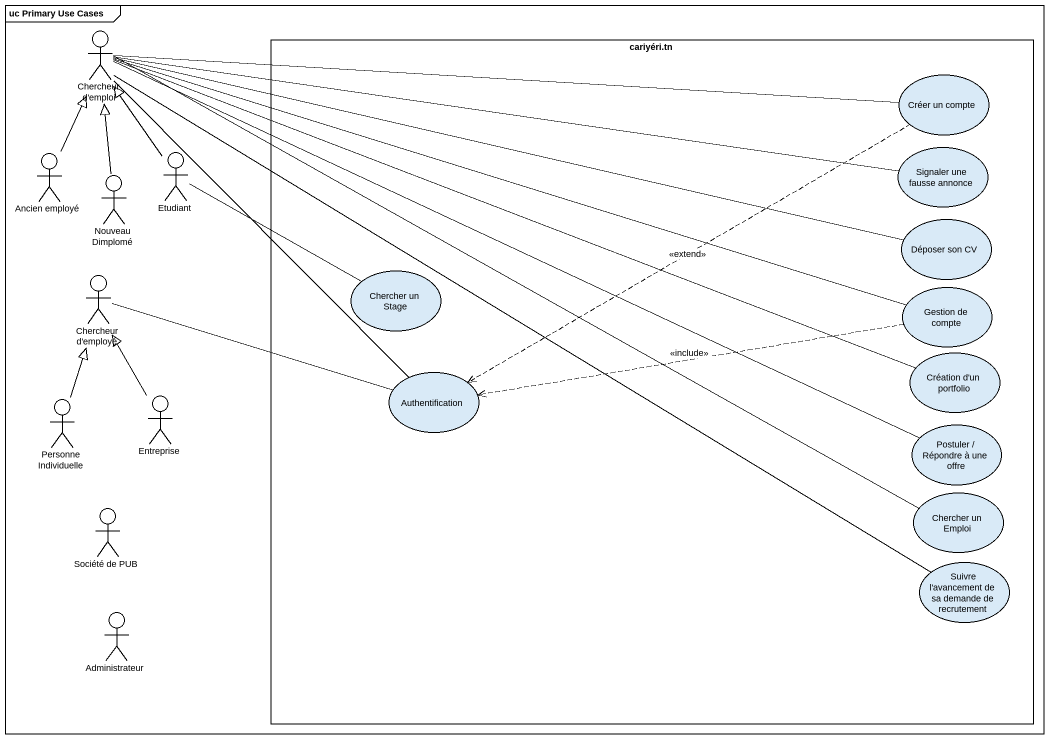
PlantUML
@startuml
mainframe uc Primary Use Cases
actor "Chercheur d'emploi" as Chercheur_d_emploi
rectangle "cariyéri.tn" as cariyéri_tn {
  usecase "Créer un compte" as Créer_un_compte
  usecase "Signaler une fausse annonce" as Signaler_une_fausse_annonce
  usecase "Déposer son CV" as Déposer_son_CV
  usecase "Chercher un Stage" as Chercher_un_Stage
  usecase "Gestion de compte" as Gestion_de_compte
  usecase Authentification
  usecase "Création d'un portfolio" as Création_d_un_portfolio
  usecase "Postuler / Répondre à une offre" as Postuler_Répondre_à_une
  usecase "Chercher un Emploi" as Chercher_un_Emploi
  usecase "Suivre l'avancement de sa demande de recrutement" as Suivre_l_avancement_de_sa
}
actor "Ancien employé" as Ancien_employé
actor "Nouveau Dimplomé" as Nouveau_Dimplomé
actor Etudiant
actor "Chercheur d'employé" as Chercheur_d_employé
actor "Personne Individuelle" as Personne_Individuelle
actor Entreprise
actor "Société de PUB" as Société_de_PUB
actor Administrateur
Chercheur_d_emploi -right- Créer_un_compte
Chercheur_d_emploi -right- Signaler_une_fausse_annonce
Chercheur_d_emploi -right- Déposer_son_CV
Chercheur_d_emploi -right- Gestion_de_compte
Chercheur_d_emploi -- Authentification
Chercheur_d_emploi -right- Création_d_un_portfolio
Chercheur_d_emploi -right- Postuler_Répondre_à_une
Chercheur_d_emploi -right- Chercher_un_Emploi
Chercheur_d_emploi -- Suivre_l_avancement_de_sa
Créer_un_compte .left.> Authentification : <<extend>>
Ancien_employé -up-|> Chercheur_d_emploi
Nouveau_Dimplomé -up-|> Chercheur_d_emploi
Etudiant -up-|> Chercheur_d_emploi
Etudiant -right- Chercher_un_Stage
Chercheur_d_employé -right- Authentification
Gestion_de_compte .left.> Authentification : <<include>>
Personne_Individuelle -up-|> Chercheur_d_employé
Entreprise -up-|> Chercheur_d_employé
@enduml
